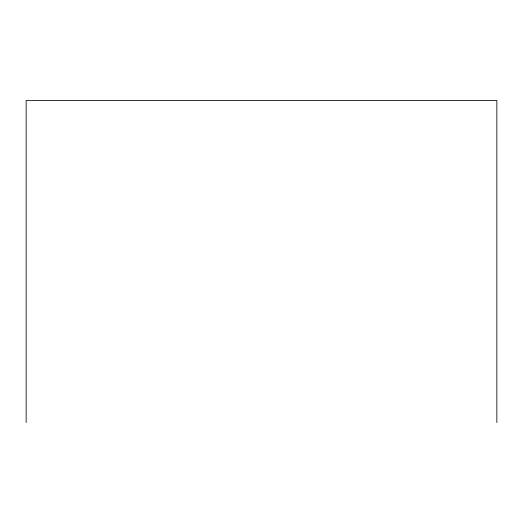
<?xml version="1.0" encoding="UTF-8"?>
<svg xmlns="http://www.w3.org/2000/svg" width="523" height="523" viewBox="0 0 523 523"><rect width="100%" height="100%" fill="white"/><g stroke="black" fill="none" stroke-linecap="round" stroke-linejoin="round"><path stroke-width="0.78" d="M496.85 422.479L496.85 100.521L26.15 100.521L26.15 422.479"/></g></svg>
